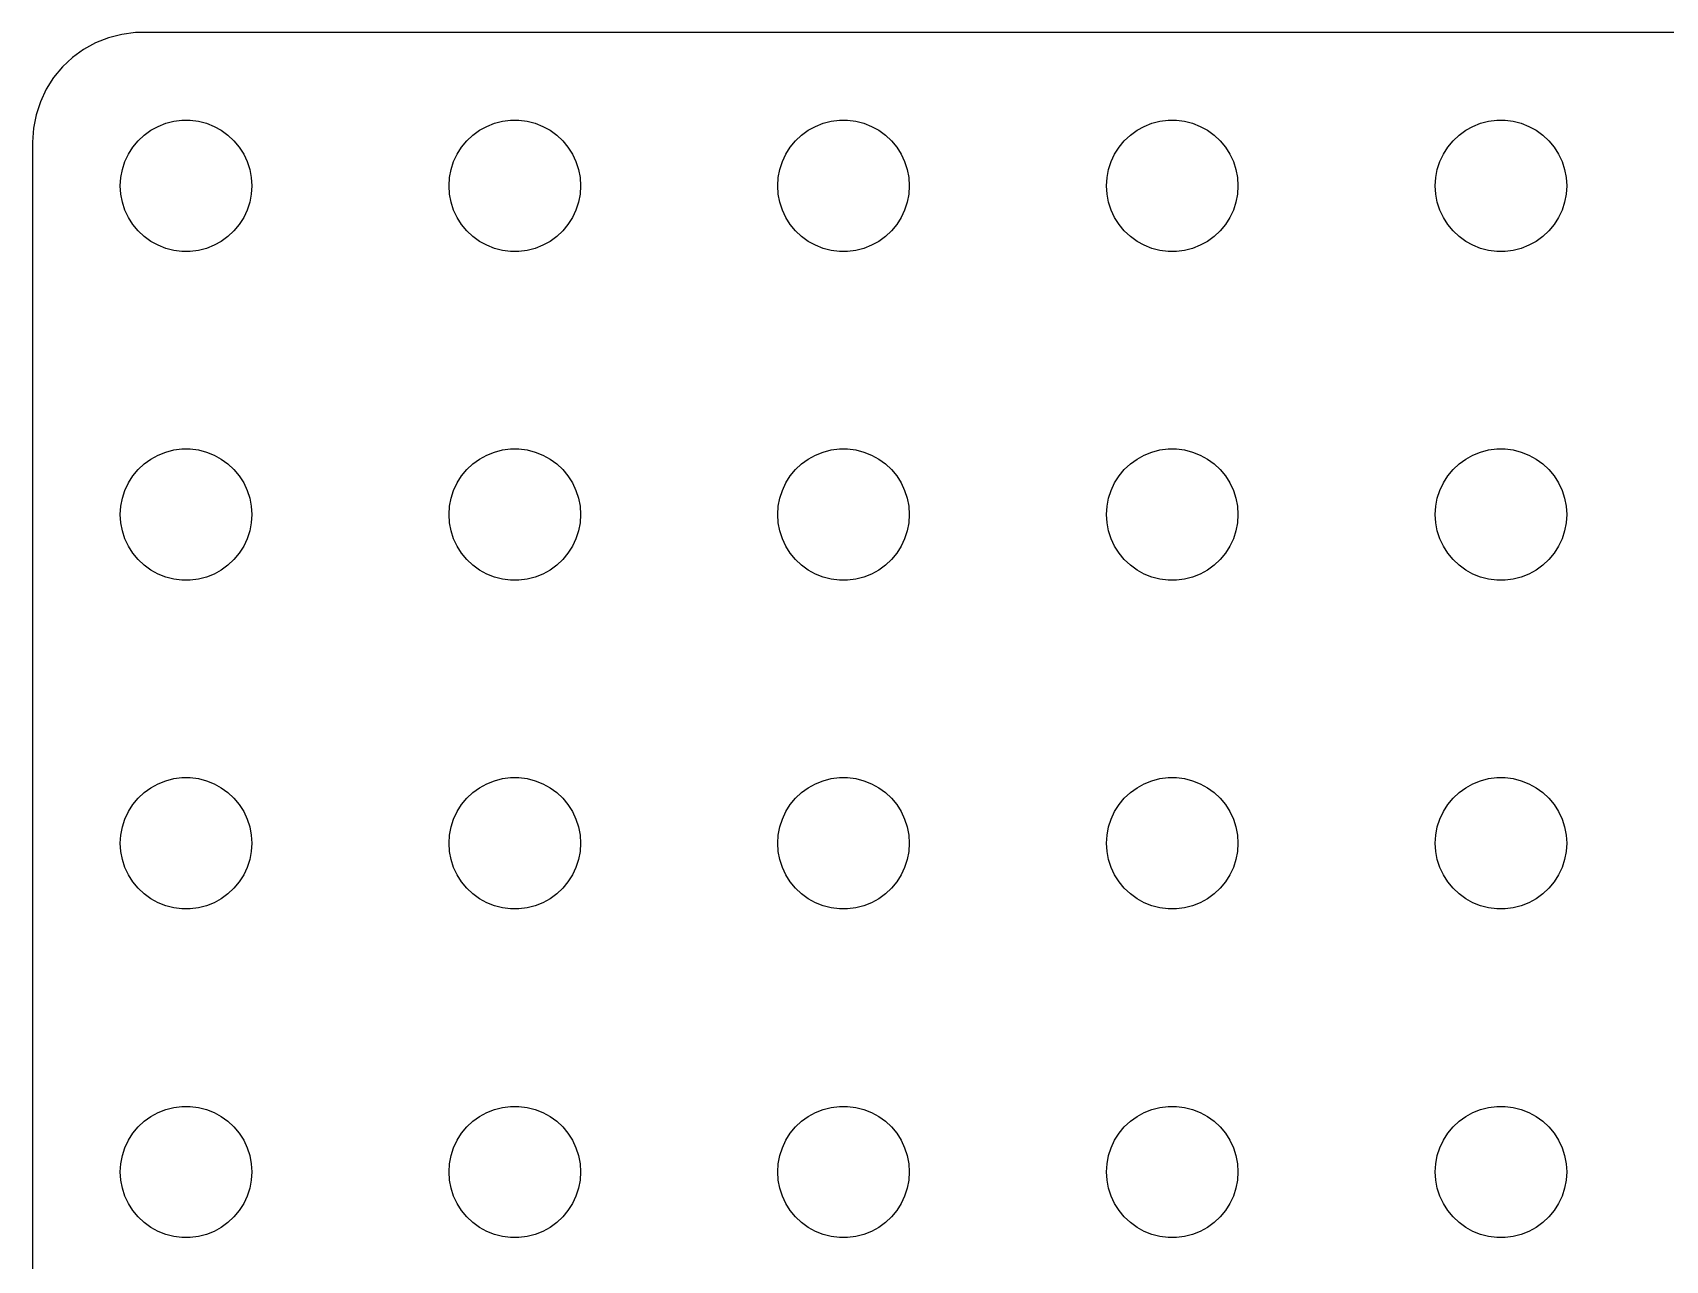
# Model space of a CAD drawing. Header units: metres. Extents: x -74 to 74, y -52 to 52.
# Drawn here: x -74.5 to 0, y -4 to 52 of the extents above; entities that cross this region are included whole.
import ezdxf

# ---------------------------------------------------------------- set-up
doc = ezdxf.new("R2010")
doc.units = ezdxf.units.M

msp = doc.modelspace()

# ---------------------------------------------------------------- linework, layer by layer
for p, q in [((-71.6289, 51.5241), (-72.1791, 51.2216)), ((-71.0451, 51.7553), (-71.6289, 51.5241)), ((-70.4369, 51.9114), (-71.0451, 51.7553)), ((-69.8139, 51.9901), (-70.4369, 51.9114)), ((69.8139, 51.9901), (-69.8139, 51.9901)), ((-72.6871, 50.8526), (-73.1448, 50.4227)), ((-72.1791, 51.2216), (-72.6871, 50.8526)), ((-73.5451, 49.9389), (-73.8815, 49.4088)), ((-73.1448, 50.4227), (-73.5451, 49.9389)), ((-73.8815, 49.4088), (-74.1489, 48.8406)), ((-74.1489, 48.8406), (-74.3429, 48.2434)), ((-74.3429, 48.2434), (-74.4606, 47.6267)), ((-69.1075, 47.533), (-68.7773, 47.7145)), ((-68.7773, 47.7145), (-68.427, 47.8532)), ((-68.427, 47.8532), (-68.0621, 47.9469)), ((-68.0621, 47.9469), (-67.6884, 47.9941)), ((-67.6884, 47.9941), (-67.3116, 47.9941)), ((-67.3116, 47.9941), (-66.9379, 47.9469)), ((-66.9379, 47.9469), (-66.573, 47.8532)), ((-66.573, 47.8532), (-66.2227, 47.7145)), ((-66.2227, 47.7145), (-65.8925, 47.533)), ((-54.1075, 47.533), (-53.7773, 47.7145)), ((-53.7773, 47.7145), (-53.427, 47.8532)), ((-53.427, 47.8532), (-53.0621, 47.9469)), ((-53.0621, 47.9469), (-52.6884, 47.9941)), ((-52.6884, 47.9941), (-52.3116, 47.9941)), ((-52.3116, 47.9941), (-51.9379, 47.9469)), ((-51.9379, 47.9469), (-51.5729, 47.8532)), ((-51.5729, 47.8532), (-51.2227, 47.7145)), ((-51.2227, 47.7145), (-50.8925, 47.533)), ((-39.1075, 47.533), (-38.7773, 47.7145)), ((-38.7773, 47.7145), (-38.427, 47.8532)), ((-38.427, 47.8532), (-38.0621, 47.9469)), ((-38.0621, 47.9469), (-37.6884, 47.9941)), ((-37.6884, 47.9941), (-37.3116, 47.9941)), ((-37.3116, 47.9941), (-36.9379, 47.9469)), ((-36.9379, 47.9469), (-36.5729, 47.8532)), ((-36.5729, 47.8532), (-36.2227, 47.7145)), ((-36.2227, 47.7145), (-35.8925, 47.533)), ((-24.1075, 47.533), (-23.7773, 47.7145)), ((-23.7773, 47.7145), (-23.427, 47.8532)), ((-23.427, 47.8532), (-23.0621, 47.9469)), ((-23.0621, 47.9469), (-22.6884, 47.9941)), ((-22.6884, 47.9941), (-22.3116, 47.9941)), ((-22.3116, 47.9941), (-21.9379, 47.9469)), ((-21.9379, 47.9469), (-21.5729, 47.8532)), ((-21.5729, 47.8532), (-21.2227, 47.7145)), ((-21.2227, 47.7145), (-20.8925, 47.533)), ((-9.10747, 47.533), (-8.77733, 47.7145)), ((-8.77733, 47.7145), (-8.42705, 47.8532)), ((-8.42705, 47.8532), (-8.06213, 47.9469)), ((-8.06213, 47.9469), (-7.68837, 47.9941)), ((-7.68837, 47.9941), (-7.31161, 47.9941)), ((-7.31161, 47.9941), (-6.93785, 47.9469)), ((-6.93785, 47.9469), (-6.57294, 47.8532)), ((-6.57294, 47.8532), (-6.22266, 47.7145)), ((-6.22266, 47.7145), (-5.89252, 47.533)), ((-74.4606, 47.6267), (-74.5, 47)), ((-74.5, 47), (-74.5, -47)), ((-69.927, 46.7634), (-69.6869, 47.0536)), ((-69.6869, 47.0536), (-69.4123, 47.3115)), ((-69.4123, 47.3115), (-69.1075, 47.533)), ((-65.8925, 47.533), (-65.5877, 47.3115)), ((-65.5877, 47.3115), (-65.3131, 47.0536)), ((-65.3131, 47.0536), (-65.073, 46.7634)), ((-54.927, 46.7634), (-54.6869, 47.0536)), ((-54.6869, 47.0536), (-54.4123, 47.3115)), ((-54.4123, 47.3115), (-54.1075, 47.533)), ((-50.8925, 47.533), (-50.5877, 47.3115)), ((-50.5877, 47.3115), (-50.3131, 47.0536)), ((-50.3131, 47.0536), (-50.0729, 46.7634)), ((-39.927, 46.7634), (-39.6869, 47.0536)), ((-39.6869, 47.0536), (-39.4123, 47.3115)), ((-39.4123, 47.3115), (-39.1075, 47.533)), ((-35.8925, 47.533), (-35.5877, 47.3115)), ((-35.5877, 47.3115), (-35.3131, 47.0536)), ((-35.3131, 47.0536), (-35.0729, 46.7634)), ((-24.927, 46.7634), (-24.6869, 47.0536)), ((-24.6869, 47.0536), (-24.4123, 47.3115)), ((-24.4123, 47.3115), (-24.1075, 47.533)), ((-20.8925, 47.533), (-20.5877, 47.3115)), ((-20.5877, 47.3115), (-20.3131, 47.0536)), ((-20.3131, 47.0536), (-20.0729, 46.7634)), ((-9.92705, 46.7634), (-9.6869, 47.0536)), ((-9.6869, 47.0536), (-9.41226, 47.3115)), ((-9.41226, 47.3115), (-9.10747, 47.533)), ((-5.89252, 47.533), (-5.58772, 47.3115)), ((-5.58772, 47.3115), (-5.31308, 47.0536)), ((-5.31308, 47.0536), (-5.07294, 46.7634)), ((-70.2893, 46.1044), (-70.1289, 46.4453)), ((-70.1289, 46.4453), (-69.927, 46.7634)), ((-65.073, 46.7634), (-64.8711, 46.4453)), ((-64.8711, 46.4453), (-64.7107, 46.1044)), ((-55.2893, 46.1044), (-55.1289, 46.4453)), ((-55.1289, 46.4453), (-54.927, 46.7634)), ((-50.0729, 46.7634), (-49.8711, 46.4453)), ((-49.8711, 46.4453), (-49.7107, 46.1044)), ((-40.2893, 46.1044), (-40.1289, 46.4453)), ((-40.1289, 46.4453), (-39.927, 46.7634)), ((-35.0729, 46.7634), (-34.8711, 46.4453)), ((-34.8711, 46.4453), (-34.7107, 46.1044)), ((-25.2893, 46.1044), (-25.1289, 46.4453)), ((-25.1289, 46.4453), (-24.927, 46.7634)), ((-20.0729, 46.7634), (-19.8711, 46.4453)), ((-19.8711, 46.4453), (-19.7107, 46.1044)), ((-10.2893, 46.1044), (-10.1289, 46.4453)), ((-10.1289, 46.4453), (-9.92705, 46.7634)), ((-5.07294, 46.7634), (-4.87108, 46.4453)), ((-4.87108, 46.4453), (-4.71066, 46.1044)), ((-70.4763, 45.376), (-70.4057, 45.7461)), ((-70.4057, 45.7461), (-70.2893, 46.1044)), ((-64.7107, 46.1044), (-64.5943, 45.7461)), ((-64.5943, 45.7461), (-64.5237, 45.376)), ((-55.4763, 45.376), (-55.4057, 45.7461)), ((-55.4057, 45.7461), (-55.2893, 46.1044)), ((-49.7107, 46.1044), (-49.5942, 45.7461)), ((-49.5942, 45.7461), (-49.5237, 45.376)), ((-40.4763, 45.376), (-40.4057, 45.7461)), ((-40.4057, 45.7461), (-40.2893, 46.1044)), ((-34.7107, 46.1044), (-34.5942, 45.7461)), ((-34.5942, 45.7461), (-34.5237, 45.376)), ((-25.4763, 45.376), (-25.4057, 45.7461)), ((-25.4057, 45.7461), (-25.2893, 46.1044)), ((-19.7107, 46.1044), (-19.5942, 45.7461)), ((-19.5942, 45.7461), (-19.5237, 45.376)), ((-10.4763, 45.376), (-10.4057, 45.7461)), ((-10.4057, 45.7461), (-10.2893, 46.1044)), ((-4.71066, 46.1044), (-4.59424, 45.7461)), ((-4.59424, 45.7461), (-4.52365, 45.376)), ((-70.5, 45), (-70.4763, 45.376)), ((-70.4763, 44.624), (-70.5, 45)), ((-64.5237, 45.376), (-64.5, 45)), ((-64.5, 45), (-64.5237, 44.624)), ((-55.5, 45), (-55.4763, 45.376)), ((-55.4763, 44.624), (-55.5, 45)), ((-49.5237, 45.376), (-49.5, 45)), ((-49.5, 45), (-49.5237, 44.624)), ((-40.5, 45), (-40.4763, 45.376)), ((-40.4763, 44.624), (-40.5, 45)), ((-34.5237, 45.376), (-34.5, 45)), ((-34.5, 45), (-34.5237, 44.624)), ((-25.5, 45), (-25.4763, 45.376)), ((-25.4763, 44.624), (-25.5, 45)), ((-19.5237, 45.376), (-19.5, 45)), ((-19.5, 45), (-19.5237, 44.624)), ((-10.5, 45), (-10.4763, 45.376)), ((-10.4763, 44.624), (-10.5, 45)), ((-4.52365, 45.376), (-4.5, 45)), ((-4.5, 45), (-4.52365, 44.624)), ((-70.4057, 44.2539), (-70.4763, 44.624)), ((-70.2893, 43.8956), (-70.4057, 44.2539)), ((-64.5943, 44.2539), (-64.7107, 43.8956)), ((-64.5237, 44.624), (-64.5943, 44.2539)), ((-55.4057, 44.2539), (-55.4763, 44.624)), ((-55.2893, 43.8956), (-55.4057, 44.2539)), ((-49.5942, 44.2539), (-49.7107, 43.8956)), ((-49.5237, 44.624), (-49.5942, 44.2539)), ((-40.4057, 44.2539), (-40.4763, 44.624)), ((-40.2893, 43.8956), (-40.4057, 44.2539)), ((-34.5942, 44.2539), (-34.7107, 43.8956)), ((-34.5237, 44.624), (-34.5942, 44.2539)), ((-25.4057, 44.2539), (-25.4763, 44.624)), ((-25.2893, 43.8956), (-25.4057, 44.2539)), ((-19.5942, 44.2539), (-19.7107, 43.8956)), ((-19.5237, 44.624), (-19.5942, 44.2539)), ((-10.4057, 44.2539), (-10.4763, 44.624)), ((-10.2893, 43.8956), (-10.4057, 44.2539)), ((-4.59424, 44.2539), (-4.71066, 43.8956)), ((-4.52365, 44.624), (-4.59424, 44.2539)), ((-70.1289, 43.5547), (-70.2893, 43.8956)), ((-69.927, 43.2366), (-70.1289, 43.5547)), ((-69.6869, 42.9464), (-69.927, 43.2366)), ((-65.073, 43.2366), (-65.3131, 42.9464)), ((-64.8711, 43.5547), (-65.073, 43.2366)), ((-64.7107, 43.8956), (-64.8711, 43.5547)), ((-55.1289, 43.5547), (-55.2893, 43.8956)), ((-54.927, 43.2366), (-55.1289, 43.5547)), ((-54.6869, 42.9464), (-54.927, 43.2366)), ((-50.0729, 43.2366), (-50.3131, 42.9464)), ((-49.8711, 43.5547), (-50.0729, 43.2366)), ((-49.7107, 43.8956), (-49.8711, 43.5547)), ((-40.1289, 43.5547), (-40.2893, 43.8956)), ((-39.927, 43.2366), (-40.1289, 43.5547)), ((-39.6869, 42.9464), (-39.927, 43.2366)), ((-35.0729, 43.2366), (-35.3131, 42.9464)), ((-34.8711, 43.5547), (-35.0729, 43.2366)), ((-34.7107, 43.8956), (-34.8711, 43.5547)), ((-25.1289, 43.5547), (-25.2893, 43.8956)), ((-24.927, 43.2366), (-25.1289, 43.5547)), ((-24.6869, 42.9464), (-24.927, 43.2366)), ((-20.0729, 43.2366), (-20.3131, 42.9464)), ((-19.8711, 43.5547), (-20.0729, 43.2366)), ((-19.7107, 43.8956), (-19.8711, 43.5547)), ((-10.1289, 43.5547), (-10.2893, 43.8956)), ((-9.92705, 43.2366), (-10.1289, 43.5547)), ((-9.6869, 42.9464), (-9.92705, 43.2366)), ((-5.07294, 43.2366), (-5.31308, 42.9464)), ((-4.87108, 43.5547), (-5.07294, 43.2366)), ((-4.71066, 43.8956), (-4.87108, 43.5547)), ((-69.4123, 42.6885), (-69.6869, 42.9464)), ((-69.1075, 42.467), (-69.4123, 42.6885)), ((-68.7773, 42.2855), (-69.1075, 42.467)), ((-65.8925, 42.467), (-66.2227, 42.2855)), ((-65.5877, 42.6885), (-65.8925, 42.467)), ((-65.3131, 42.9464), (-65.5877, 42.6885)), ((-54.4123, 42.6885), (-54.6869, 42.9464)), ((-54.1075, 42.467), (-54.4123, 42.6885)), ((-53.7773, 42.2855), (-54.1075, 42.467)), ((-50.8925, 42.467), (-51.2227, 42.2855)), ((-50.5877, 42.6885), (-50.8925, 42.467)), ((-50.3131, 42.9464), (-50.5877, 42.6885)), ((-39.4123, 42.6885), (-39.6869, 42.9464)), ((-39.1075, 42.467), (-39.4123, 42.6885)), ((-38.7773, 42.2855), (-39.1075, 42.467)), ((-35.8925, 42.467), (-36.2227, 42.2855)), ((-35.5877, 42.6885), (-35.8925, 42.467)), ((-35.3131, 42.9464), (-35.5877, 42.6885)), ((-24.4123, 42.6885), (-24.6869, 42.9464)), ((-24.1075, 42.467), (-24.4123, 42.6885)), ((-23.7773, 42.2855), (-24.1075, 42.467)), ((-20.8925, 42.467), (-21.2227, 42.2855)), ((-20.5877, 42.6885), (-20.8925, 42.467)), ((-20.3131, 42.9464), (-20.5877, 42.6885)), ((-9.41226, 42.6885), (-9.6869, 42.9464)), ((-9.10747, 42.467), (-9.41226, 42.6885)), ((-8.77733, 42.2855), (-9.10747, 42.467)), ((-5.89252, 42.467), (-6.22266, 42.2855)), ((-5.58772, 42.6885), (-5.89252, 42.467)), ((-5.31308, 42.9464), (-5.58772, 42.6885)), ((-68.427, 42.1468), (-68.7773, 42.2855)), ((-68.0621, 42.0531), (-68.427, 42.1468)), ((-67.6884, 42.0059), (-68.0621, 42.0531)), ((-67.3116, 42.0059), (-67.6884, 42.0059)), ((-66.9379, 42.0531), (-67.3116, 42.0059)), ((-66.573, 42.1468), (-66.9379, 42.0531)), ((-66.2227, 42.2855), (-66.573, 42.1468)), ((-53.427, 42.1468), (-53.7773, 42.2855)), ((-53.0621, 42.0531), (-53.427, 42.1468)), ((-52.6884, 42.0059), (-53.0621, 42.0531)), ((-52.3116, 42.0059), (-52.6884, 42.0059)), ((-51.9379, 42.0531), (-52.3116, 42.0059)), ((-51.5729, 42.1468), (-51.9379, 42.0531)), ((-51.2227, 42.2855), (-51.5729, 42.1468)), ((-38.427, 42.1468), (-38.7773, 42.2855)), ((-38.0621, 42.0531), (-38.427, 42.1468)), ((-37.6884, 42.0059), (-38.0621, 42.0531)), ((-37.3116, 42.0059), (-37.6884, 42.0059)), ((-36.9379, 42.0531), (-37.3116, 42.0059)), ((-36.5729, 42.1468), (-36.9379, 42.0531)), ((-36.2227, 42.2855), (-36.5729, 42.1468)), ((-23.427, 42.1468), (-23.7773, 42.2855)), ((-23.0621, 42.0531), (-23.427, 42.1468)), ((-22.6884, 42.0059), (-23.0621, 42.0531)), ((-22.3116, 42.0059), (-22.6884, 42.0059)), ((-21.9379, 42.0531), (-22.3116, 42.0059)), ((-21.5729, 42.1468), (-21.9379, 42.0531)), ((-21.2227, 42.2855), (-21.5729, 42.1468)), ((-8.42705, 42.1468), (-8.77733, 42.2855)), ((-8.06213, 42.0531), (-8.42705, 42.1468)), ((-7.68837, 42.0059), (-8.06213, 42.0531)), ((-7.31161, 42.0059), (-7.68837, 42.0059)), ((-6.93785, 42.0531), (-7.31161, 42.0059)), ((-6.57294, 42.1468), (-6.93785, 42.0531)), ((-6.22266, 42.2855), (-6.57294, 42.1468)), ((-68.7773, 32.7145), (-68.427, 32.8532)), ((-68.427, 32.8532), (-68.0621, 32.9469)), ((-68.0621, 32.9469), (-67.6884, 32.9941)), ((-67.6884, 32.9941), (-67.3116, 32.9941)), ((-67.3116, 32.9941), (-66.9379, 32.9469)), ((-66.9379, 32.9469), (-66.573, 32.8532)), ((-66.573, 32.8532), (-66.2227, 32.7145)), ((-53.7773, 32.7145), (-53.427, 32.8532)), ((-53.427, 32.8532), (-53.0621, 32.9469)), ((-53.0621, 32.9469), (-52.6884, 32.9941)), ((-52.6884, 32.9941), (-52.3116, 32.9941)), ((-52.3116, 32.9941), (-51.9379, 32.9469)), ((-51.9379, 32.9469), (-51.5729, 32.8532)), ((-51.5729, 32.8532), (-51.2227, 32.7145)), ((-38.7773, 32.7145), (-38.427, 32.8532)), ((-38.427, 32.8532), (-38.0621, 32.9469)), ((-38.0621, 32.9469), (-37.6884, 32.9941)), ((-37.6884, 32.9941), (-37.3116, 32.9941)), ((-37.3116, 32.9941), (-36.9379, 32.9469)), ((-36.9379, 32.9469), (-36.5729, 32.8532)), ((-36.5729, 32.8532), (-36.2227, 32.7145)), ((-23.7773, 32.7145), (-23.427, 32.8532)), ((-23.427, 32.8532), (-23.0621, 32.9469)), ((-23.0621, 32.9469), (-22.6884, 32.9941)), ((-22.6884, 32.9941), (-22.3116, 32.9941)), ((-22.3116, 32.9941), (-21.9379, 32.9469)), ((-21.9379, 32.9469), (-21.5729, 32.8532)), ((-21.5729, 32.8532), (-21.2227, 32.7145)), ((-8.77733, 32.7145), (-8.42705, 32.8532)), ((-8.42705, 32.8532), (-8.06213, 32.9469)), ((-8.06213, 32.9469), (-7.68837, 32.9941)), ((-7.68837, 32.9941), (-7.31161, 32.9941)), ((-7.31161, 32.9941), (-6.93785, 32.9469)), ((-6.93785, 32.9469), (-6.57294, 32.8532)), ((-6.57294, 32.8532), (-6.22266, 32.7145)), ((-69.927, 31.7634), (-69.6869, 32.0536)), ((-69.6869, 32.0536), (-69.4123, 32.3115)), ((-69.4123, 32.3115), (-69.1075, 32.533)), ((-69.1075, 32.533), (-68.7773, 32.7145)), ((-66.2227, 32.7145), (-65.8925, 32.533)), ((-65.8925, 32.533), (-65.5877, 32.3115)), ((-65.5877, 32.3115), (-65.3131, 32.0536)), ((-65.3131, 32.0536), (-65.073, 31.7634)), ((-54.927, 31.7634), (-54.6869, 32.0536)), ((-54.6869, 32.0536), (-54.4123, 32.3115)), ((-54.4123, 32.3115), (-54.1075, 32.533)), ((-54.1075, 32.533), (-53.7773, 32.7145)), ((-51.2227, 32.7145), (-50.8925, 32.533)), ((-50.8925, 32.533), (-50.5877, 32.3115)), ((-50.5877, 32.3115), (-50.3131, 32.0536)), ((-50.3131, 32.0536), (-50.0729, 31.7634)), ((-39.927, 31.7634), (-39.6869, 32.0536)), ((-39.6869, 32.0536), (-39.4123, 32.3115)), ((-39.4123, 32.3115), (-39.1075, 32.533)), ((-39.1075, 32.533), (-38.7773, 32.7145)), ((-36.2227, 32.7145), (-35.8925, 32.533)), ((-35.8925, 32.533), (-35.5877, 32.3115)), ((-35.5877, 32.3115), (-35.3131, 32.0536)), ((-35.3131, 32.0536), (-35.0729, 31.7634)), ((-24.927, 31.7634), (-24.6869, 32.0536)), ((-24.6869, 32.0536), (-24.4123, 32.3115)), ((-24.4123, 32.3115), (-24.1075, 32.533)), ((-24.1075, 32.533), (-23.7773, 32.7145)), ((-21.2227, 32.7145), (-20.8925, 32.533)), ((-20.8925, 32.533), (-20.5877, 32.3115)), ((-20.5877, 32.3115), (-20.3131, 32.0536)), ((-20.3131, 32.0536), (-20.0729, 31.7634)), ((-9.92705, 31.7634), (-9.6869, 32.0536)), ((-9.6869, 32.0536), (-9.41226, 32.3115)), ((-9.41226, 32.3115), (-9.10747, 32.533)), ((-9.10747, 32.533), (-8.77733, 32.7145)), ((-6.22266, 32.7145), (-5.89252, 32.533)), ((-5.89252, 32.533), (-5.58772, 32.3115)), ((-5.58772, 32.3115), (-5.31308, 32.0536)), ((-5.31308, 32.0536), (-5.07294, 31.7634)), ((-70.2893, 31.1044), (-70.1289, 31.4453)), ((-70.1289, 31.4453), (-69.927, 31.7634)), ((-65.073, 31.7634), (-64.8711, 31.4453)), ((-64.8711, 31.4453), (-64.7107, 31.1044)), ((-55.2893, 31.1044), (-55.1289, 31.4453)), ((-55.1289, 31.4453), (-54.927, 31.7634)), ((-50.0729, 31.7634), (-49.8711, 31.4453)), ((-49.8711, 31.4453), (-49.7107, 31.1044)), ((-40.2893, 31.1044), (-40.1289, 31.4453)), ((-40.1289, 31.4453), (-39.927, 31.7634)), ((-35.0729, 31.7634), (-34.8711, 31.4453)), ((-34.8711, 31.4453), (-34.7107, 31.1044)), ((-25.2893, 31.1044), (-25.1289, 31.4453)), ((-25.1289, 31.4453), (-24.927, 31.7634)), ((-20.0729, 31.7634), (-19.8711, 31.4453)), ((-19.8711, 31.4453), (-19.7107, 31.1044)), ((-10.2893, 31.1044), (-10.1289, 31.4453)), ((-10.1289, 31.4453), (-9.92705, 31.7634)), ((-5.07294, 31.7634), (-4.87108, 31.4453)), ((-4.87108, 31.4453), (-4.71066, 31.1044)), ((-70.4763, 30.376), (-70.4057, 30.7461)), ((-70.4057, 30.7461), (-70.2893, 31.1044)), ((-64.7107, 31.1044), (-64.5943, 30.7461)), ((-64.5943, 30.7461), (-64.5237, 30.376)), ((-55.4763, 30.376), (-55.4057, 30.7461)), ((-55.4057, 30.7461), (-55.2893, 31.1044)), ((-49.7107, 31.1044), (-49.5942, 30.7461)), ((-49.5942, 30.7461), (-49.5237, 30.376)), ((-40.4763, 30.376), (-40.4057, 30.7461)), ((-40.4057, 30.7461), (-40.2893, 31.1044)), ((-34.7107, 31.1044), (-34.5942, 30.7461)), ((-34.5942, 30.7461), (-34.5237, 30.376)), ((-25.4763, 30.376), (-25.4057, 30.7461)), ((-25.4057, 30.7461), (-25.2893, 31.1044)), ((-19.7107, 31.1044), (-19.5942, 30.7461)), ((-19.5942, 30.7461), (-19.5237, 30.376)), ((-10.4763, 30.376), (-10.4057, 30.7461)), ((-10.4057, 30.7461), (-10.2893, 31.1044)), ((-4.71066, 31.1044), (-4.59424, 30.7461)), ((-4.59424, 30.7461), (-4.52365, 30.376)), ((-70.5, 30), (-70.4763, 30.376)), ((-70.4763, 29.624), (-70.5, 30)), ((-64.5237, 30.376), (-64.5, 30)), ((-64.5, 30), (-64.5237, 29.624)), ((-55.5, 30), (-55.4763, 30.376)), ((-55.4763, 29.624), (-55.5, 30)), ((-49.5237, 30.376), (-49.5, 30)), ((-49.5, 30), (-49.5237, 29.624)), ((-40.5, 30), (-40.4763, 30.376)), ((-40.4763, 29.624), (-40.5, 30)), ((-34.5237, 30.376), (-34.5, 30)), ((-34.5, 30), (-34.5237, 29.624)), ((-25.5, 30), (-25.4763, 30.376)), ((-25.4763, 29.624), (-25.5, 30)), ((-19.5237, 30.376), (-19.5, 30)), ((-19.5, 30), (-19.5237, 29.624)), ((-10.5, 30), (-10.4763, 30.376)), ((-10.4763, 29.624), (-10.5, 30)), ((-4.52365, 30.376), (-4.5, 30)), ((-4.5, 30), (-4.52365, 29.624)), ((-70.4057, 29.2539), (-70.4763, 29.624)), ((-70.2893, 28.8956), (-70.4057, 29.2539)), ((-64.5943, 29.2539), (-64.7107, 28.8956)), ((-64.5237, 29.624), (-64.5943, 29.2539)), ((-55.4057, 29.2539), (-55.4763, 29.624)), ((-55.2893, 28.8956), (-55.4057, 29.2539)), ((-49.5942, 29.2539), (-49.7107, 28.8956)), ((-49.5237, 29.624), (-49.5942, 29.2539)), ((-40.4057, 29.2539), (-40.4763, 29.624)), ((-40.2893, 28.8956), (-40.4057, 29.2539)), ((-34.5942, 29.2539), (-34.7107, 28.8956)), ((-34.5237, 29.624), (-34.5942, 29.2539)), ((-25.4057, 29.2539), (-25.4763, 29.624)), ((-25.2893, 28.8956), (-25.4057, 29.2539)), ((-19.5942, 29.2539), (-19.7107, 28.8956)), ((-19.5237, 29.624), (-19.5942, 29.2539)), ((-10.4057, 29.2539), (-10.4763, 29.624)), ((-10.2893, 28.8956), (-10.4057, 29.2539)), ((-4.59424, 29.2539), (-4.71066, 28.8956)), ((-4.52365, 29.624), (-4.59424, 29.2539)), ((-70.1289, 28.5547), (-70.2893, 28.8956)), ((-69.927, 28.2366), (-70.1289, 28.5547)), ((-64.8711, 28.5547), (-65.073, 28.2366)), ((-64.7107, 28.8956), (-64.8711, 28.5547)), ((-55.1289, 28.5547), (-55.2893, 28.8956)), ((-54.927, 28.2366), (-55.1289, 28.5547)), ((-49.8711, 28.5547), (-50.0729, 28.2366)), ((-49.7107, 28.8956), (-49.8711, 28.5547)), ((-40.1289, 28.5547), (-40.2893, 28.8956)), ((-39.927, 28.2366), (-40.1289, 28.5547)), ((-34.8711, 28.5547), (-35.0729, 28.2366)), ((-34.7107, 28.8956), (-34.8711, 28.5547)), ((-25.1289, 28.5547), (-25.2893, 28.8956)), ((-24.927, 28.2366), (-25.1289, 28.5547)), ((-19.8711, 28.5547), (-20.0729, 28.2366)), ((-19.7107, 28.8956), (-19.8711, 28.5547)), ((-10.1289, 28.5547), (-10.2893, 28.8956)), ((-9.92705, 28.2366), (-10.1289, 28.5547)), ((-4.87108, 28.5547), (-5.07294, 28.2366)), ((-4.71066, 28.8956), (-4.87108, 28.5547)), ((-69.6869, 27.9464), (-69.927, 28.2366)), ((-69.4123, 27.6884), (-69.6869, 27.9464)), ((-69.1075, 27.467), (-69.4123, 27.6884)), ((-65.5877, 27.6884), (-65.8925, 27.467)), ((-65.3131, 27.9464), (-65.5877, 27.6884)), ((-65.073, 28.2366), (-65.3131, 27.9464)), ((-54.6869, 27.9464), (-54.927, 28.2366)), ((-54.4123, 27.6884), (-54.6869, 27.9464)), ((-54.1075, 27.467), (-54.4123, 27.6884)), ((-50.5877, 27.6884), (-50.8925, 27.467)), ((-50.3131, 27.9464), (-50.5877, 27.6884)), ((-50.0729, 28.2366), (-50.3131, 27.9464)), ((-39.6869, 27.9464), (-39.927, 28.2366)), ((-39.4123, 27.6884), (-39.6869, 27.9464)), ((-39.1075, 27.467), (-39.4123, 27.6884)), ((-35.5877, 27.6884), (-35.8925, 27.467)), ((-35.3131, 27.9464), (-35.5877, 27.6884)), ((-35.0729, 28.2366), (-35.3131, 27.9464)), ((-24.6869, 27.9464), (-24.927, 28.2366)), ((-24.4123, 27.6884), (-24.6869, 27.9464)), ((-24.1075, 27.467), (-24.4123, 27.6884)), ((-20.5877, 27.6884), (-20.8925, 27.467)), ((-20.3131, 27.9464), (-20.5877, 27.6884)), ((-20.0729, 28.2366), (-20.3131, 27.9464)), ((-9.6869, 27.9464), (-9.92705, 28.2366)), ((-9.41226, 27.6884), (-9.6869, 27.9464)), ((-9.10747, 27.467), (-9.41226, 27.6884)), ((-5.58772, 27.6884), (-5.89252, 27.467)), ((-5.31308, 27.9464), (-5.58772, 27.6884)), ((-5.07294, 28.2366), (-5.31308, 27.9464)), ((-68.7773, 27.2855), (-69.1075, 27.467)), ((-68.427, 27.1468), (-68.7773, 27.2855)), ((-68.0621, 27.0531), (-68.427, 27.1468)), ((-67.6884, 27.0059), (-68.0621, 27.0531)), ((-67.3116, 27.0059), (-67.6884, 27.0059)), ((-66.9379, 27.0531), (-67.3116, 27.0059)), ((-66.573, 27.1468), (-66.9379, 27.0531)), ((-66.2227, 27.2855), (-66.573, 27.1468)), ((-65.8925, 27.467), (-66.2227, 27.2855)), ((-53.7773, 27.2855), (-54.1075, 27.467)), ((-53.427, 27.1468), (-53.7773, 27.2855)), ((-53.0621, 27.0531), (-53.427, 27.1468)), ((-52.6884, 27.0059), (-53.0621, 27.0531)), ((-52.3116, 27.0059), (-52.6884, 27.0059)), ((-51.9379, 27.0531), (-52.3116, 27.0059)), ((-51.5729, 27.1468), (-51.9379, 27.0531)), ((-51.2227, 27.2855), (-51.5729, 27.1468)), ((-50.8925, 27.467), (-51.2227, 27.2855)), ((-38.7773, 27.2855), (-39.1075, 27.467)), ((-38.427, 27.1468), (-38.7773, 27.2855)), ((-38.0621, 27.0531), (-38.427, 27.1468)), ((-37.6884, 27.0059), (-38.0621, 27.0531)), ((-37.3116, 27.0059), (-37.6884, 27.0059)), ((-36.9379, 27.0531), (-37.3116, 27.0059)), ((-36.5729, 27.1468), (-36.9379, 27.0531)), ((-36.2227, 27.2855), (-36.5729, 27.1468)), ((-35.8925, 27.467), (-36.2227, 27.2855)), ((-23.7773, 27.2855), (-24.1075, 27.467)), ((-23.427, 27.1468), (-23.7773, 27.2855)), ((-23.0621, 27.0531), (-23.427, 27.1468)), ((-22.6884, 27.0059), (-23.0621, 27.0531)), ((-22.3116, 27.0059), (-22.6884, 27.0059)), ((-21.9379, 27.0531), (-22.3116, 27.0059)), ((-21.5729, 27.1468), (-21.9379, 27.0531)), ((-21.2227, 27.2855), (-21.5729, 27.1468)), ((-20.8925, 27.467), (-21.2227, 27.2855)), ((-8.77733, 27.2855), (-9.10747, 27.467)), ((-8.42705, 27.1468), (-8.77733, 27.2855)), ((-8.06213, 27.0531), (-8.42705, 27.1468)), ((-7.68837, 27.0059), (-8.06213, 27.0531)), ((-7.31161, 27.0059), (-7.68837, 27.0059)), ((-6.93785, 27.0531), (-7.31161, 27.0059)), ((-6.57294, 27.1468), (-6.93785, 27.0531)), ((-6.22266, 27.2855), (-6.57294, 27.1468)), ((-5.89252, 27.467), (-6.22266, 27.2855)), ((-68.427, 17.8532), (-68.0621, 17.9469)), ((-68.0621, 17.9469), (-67.6884, 17.9941)), ((-67.6884, 17.9941), (-67.3116, 17.9941)), ((-67.3116, 17.9941), (-66.9379, 17.9469)), ((-66.9379, 17.9469), (-66.573, 17.8532)), ((-53.427, 17.8532), (-53.0621, 17.9469)), ((-53.0621, 17.9469), (-52.6884, 17.9941)), ((-52.6884, 17.9941), (-52.3116, 17.9941)), ((-52.3116, 17.9941), (-51.9379, 17.9469)), ((-51.9379, 17.9469), (-51.5729, 17.8532)), ((-38.427, 17.8532), (-38.0621, 17.9469)), ((-38.0621, 17.9469), (-37.6884, 17.9941)), ((-37.6884, 17.9941), (-37.3116, 17.9941)), ((-37.3116, 17.9941), (-36.9379, 17.9469)), ((-36.9379, 17.9469), (-36.5729, 17.8532)), ((-23.427, 17.8532), (-23.0621, 17.9469)), ((-23.0621, 17.9469), (-22.6884, 17.9941)), ((-22.6884, 17.9941), (-22.3116, 17.9941)), ((-22.3116, 17.9941), (-21.9379, 17.9469)), ((-21.9379, 17.9469), (-21.5729, 17.8532)), ((-8.42705, 17.8532), (-8.06213, 17.9469)), ((-8.06213, 17.9469), (-7.68837, 17.9941)), ((-7.68837, 17.9941), (-7.31161, 17.9941)), ((-7.31161, 17.9941), (-6.93785, 17.9469)), ((-6.93785, 17.9469), (-6.57294, 17.8532)), ((-69.6869, 17.0536), (-69.4123, 17.3115)), ((-69.4123, 17.3115), (-69.1075, 17.533)), ((-69.1075, 17.533), (-68.7773, 17.7145)), ((-68.7773, 17.7145), (-68.427, 17.8532)), ((-66.573, 17.8532), (-66.2227, 17.7145)), ((-66.2227, 17.7145), (-65.8925, 17.533)), ((-65.8925, 17.533), (-65.5877, 17.3115)), ((-65.5877, 17.3115), (-65.3131, 17.0536)), ((-54.6869, 17.0536), (-54.4123, 17.3115)), ((-54.4123, 17.3115), (-54.1075, 17.533)), ((-54.1075, 17.533), (-53.7773, 17.7145)), ((-53.7773, 17.7145), (-53.427, 17.8532)), ((-51.5729, 17.8532), (-51.2227, 17.7145)), ((-51.2227, 17.7145), (-50.8925, 17.533)), ((-50.8925, 17.533), (-50.5877, 17.3115)), ((-50.5877, 17.3115), (-50.3131, 17.0536)), ((-39.6869, 17.0536), (-39.4123, 17.3115)), ((-39.4123, 17.3115), (-39.1075, 17.533)), ((-39.1075, 17.533), (-38.7773, 17.7145)), ((-38.7773, 17.7145), (-38.427, 17.8532)), ((-36.5729, 17.8532), (-36.2227, 17.7145)), ((-36.2227, 17.7145), (-35.8925, 17.533)), ((-35.8925, 17.533), (-35.5877, 17.3115)), ((-35.5877, 17.3115), (-35.3131, 17.0536)), ((-24.6869, 17.0536), (-24.4123, 17.3115)), ((-24.4123, 17.3115), (-24.1075, 17.533)), ((-24.1075, 17.533), (-23.7773, 17.7145)), ((-23.7773, 17.7145), (-23.427, 17.8532)), ((-21.5729, 17.8532), (-21.2227, 17.7145)), ((-21.2227, 17.7145), (-20.8925, 17.533)), ((-20.8925, 17.533), (-20.5877, 17.3115)), ((-20.5877, 17.3115), (-20.3131, 17.0536)), ((-9.6869, 17.0536), (-9.41226, 17.3115)), ((-9.41226, 17.3115), (-9.10747, 17.533)), ((-9.10747, 17.533), (-8.77733, 17.7145)), ((-8.77733, 17.7145), (-8.42705, 17.8532)), ((-6.57294, 17.8532), (-6.22266, 17.7145)), ((-6.22266, 17.7145), (-5.89252, 17.533)), ((-5.89252, 17.533), (-5.58772, 17.3115)), ((-5.58772, 17.3115), (-5.31308, 17.0536)), ((-70.2893, 16.1044), (-70.1289, 16.4453)), ((-70.1289, 16.4453), (-69.927, 16.7634)), ((-69.927, 16.7634), (-69.6869, 17.0536)), ((-65.3131, 17.0536), (-65.073, 16.7634)), ((-65.073, 16.7634), (-64.8711, 16.4453)), ((-64.8711, 16.4453), (-64.7107, 16.1044)), ((-55.2893, 16.1044), (-55.1289, 16.4453)), ((-55.1289, 16.4453), (-54.927, 16.7634)), ((-54.927, 16.7634), (-54.6869, 17.0536)), ((-50.3131, 17.0536), (-50.0729, 16.7634)), ((-50.0729, 16.7634), (-49.8711, 16.4453)), ((-49.8711, 16.4453), (-49.7107, 16.1044)), ((-40.2893, 16.1044), (-40.1289, 16.4453)), ((-40.1289, 16.4453), (-39.927, 16.7634)), ((-39.927, 16.7634), (-39.6869, 17.0536)), ((-35.3131, 17.0536), (-35.0729, 16.7634)), ((-35.0729, 16.7634), (-34.8711, 16.4453)), ((-34.8711, 16.4453), (-34.7107, 16.1044)), ((-25.2893, 16.1044), (-25.1289, 16.4453)), ((-25.1289, 16.4453), (-24.927, 16.7634)), ((-24.927, 16.7634), (-24.6869, 17.0536)), ((-20.3131, 17.0536), (-20.0729, 16.7634)), ((-20.0729, 16.7634), (-19.8711, 16.4453)), ((-19.8711, 16.4453), (-19.7107, 16.1044)), ((-10.2893, 16.1044), (-10.1289, 16.4453)), ((-10.1289, 16.4453), (-9.92705, 16.7634)), ((-9.92705, 16.7634), (-9.6869, 17.0536)), ((-5.31308, 17.0536), (-5.07294, 16.7634)), ((-5.07294, 16.7634), (-4.87108, 16.4453)), ((-4.87108, 16.4453), (-4.71066, 16.1044)), ((-70.4763, 15.376), (-70.4057, 15.7461)), ((-70.4057, 15.7461), (-70.2893, 16.1044)), ((-64.7107, 16.1044), (-64.5943, 15.7461)), ((-64.5943, 15.7461), (-64.5237, 15.376)), ((-55.4763, 15.376), (-55.4057, 15.7461)), ((-55.4057, 15.7461), (-55.2893, 16.1044)), ((-49.7107, 16.1044), (-49.5942, 15.7461)), ((-49.5942, 15.7461), (-49.5237, 15.376)), ((-40.4763, 15.376), (-40.4057, 15.7461)), ((-40.4057, 15.7461), (-40.2893, 16.1044)), ((-34.7107, 16.1044), (-34.5942, 15.7461)), ((-34.5942, 15.7461), (-34.5237, 15.376)), ((-25.4763, 15.376), (-25.4057, 15.7461)), ((-25.4057, 15.7461), (-25.2893, 16.1044)), ((-19.7107, 16.1044), (-19.5942, 15.7461)), ((-19.5942, 15.7461), (-19.5237, 15.376)), ((-10.4763, 15.376), (-10.4057, 15.7461)), ((-10.4057, 15.7461), (-10.2893, 16.1044)), ((-4.71066, 16.1044), (-4.59424, 15.7461)), ((-4.59424, 15.7461), (-4.52365, 15.376)), ((-70.5, 15), (-70.4763, 15.376)), ((-70.4763, 14.624), (-70.5, 15)), ((-64.5237, 15.376), (-64.5, 15)), ((-64.5, 15), (-64.5237, 14.624)), ((-55.5, 15), (-55.4763, 15.376)), ((-55.4763, 14.624), (-55.5, 15)), ((-49.5237, 15.376), (-49.5, 15)), ((-49.5, 15), (-49.5237, 14.624)), ((-40.5, 15), (-40.4763, 15.376)), ((-40.4763, 14.624), (-40.5, 15)), ((-34.5237, 15.376), (-34.5, 15)), ((-34.5, 15), (-34.5237, 14.624)), ((-25.5, 15), (-25.4763, 15.376)), ((-25.4763, 14.624), (-25.5, 15)), ((-19.5237, 15.376), (-19.5, 15)), ((-19.5, 15), (-19.5237, 14.624)), ((-10.5, 15), (-10.4763, 15.376)), ((-10.4763, 14.624), (-10.5, 15)), ((-4.52365, 15.376), (-4.5, 15)), ((-4.5, 15), (-4.52365, 14.624)), ((-70.4057, 14.2539), (-70.4763, 14.624)), ((-70.2893, 13.8956), (-70.4057, 14.2539)), ((-64.5943, 14.2539), (-64.7107, 13.8956)), ((-64.5237, 14.624), (-64.5943, 14.2539)), ((-55.4057, 14.2539), (-55.4763, 14.624)), ((-55.2893, 13.8956), (-55.4057, 14.2539)), ((-49.5942, 14.2539), (-49.7107, 13.8956)), ((-49.5237, 14.624), (-49.5942, 14.2539)), ((-40.4057, 14.2539), (-40.4763, 14.624)), ((-40.2893, 13.8956), (-40.4057, 14.2539)), ((-34.5942, 14.2539), (-34.7107, 13.8956)), ((-34.5237, 14.624), (-34.5942, 14.2539)), ((-25.4057, 14.2539), (-25.4763, 14.624)), ((-25.2893, 13.8956), (-25.4057, 14.2539)), ((-19.5942, 14.2539), (-19.7107, 13.8956)), ((-19.5237, 14.624), (-19.5942, 14.2539)), ((-10.4057, 14.2539), (-10.4763, 14.624)), ((-10.2893, 13.8956), (-10.4057, 14.2539)), ((-4.59424, 14.2539), (-4.71066, 13.8956)), ((-4.52365, 14.624), (-4.59424, 14.2539)), ((-70.1289, 13.5547), (-70.2893, 13.8956)), ((-69.927, 13.2366), (-70.1289, 13.5547)), ((-64.8711, 13.5547), (-65.073, 13.2366)), ((-64.7107, 13.8956), (-64.8711, 13.5547)), ((-55.1289, 13.5547), (-55.2893, 13.8956)), ((-54.927, 13.2366), (-55.1289, 13.5547)), ((-49.8711, 13.5547), (-50.0729, 13.2366)), ((-49.7107, 13.8956), (-49.8711, 13.5547)), ((-40.1289, 13.5547), (-40.2893, 13.8956)), ((-39.927, 13.2366), (-40.1289, 13.5547)), ((-34.8711, 13.5547), (-35.0729, 13.2366)), ((-34.7107, 13.8956), (-34.8711, 13.5547)), ((-25.1289, 13.5547), (-25.2893, 13.8956)), ((-24.927, 13.2366), (-25.1289, 13.5547)), ((-19.8711, 13.5547), (-20.0729, 13.2366)), ((-19.7107, 13.8956), (-19.8711, 13.5547)), ((-10.1289, 13.5547), (-10.2893, 13.8956)), ((-9.92705, 13.2366), (-10.1289, 13.5547)), ((-4.87108, 13.5547), (-5.07294, 13.2366)), ((-4.71066, 13.8956), (-4.87108, 13.5547)), ((-69.6869, 12.9464), (-69.927, 13.2366)), ((-69.4123, 12.6884), (-69.6869, 12.9464)), ((-69.1075, 12.467), (-69.4123, 12.6884)), ((-65.5877, 12.6884), (-65.8925, 12.467)), ((-65.3131, 12.9464), (-65.5877, 12.6884)), ((-65.073, 13.2366), (-65.3131, 12.9464)), ((-54.6869, 12.9464), (-54.927, 13.2366)), ((-54.4123, 12.6884), (-54.6869, 12.9464)), ((-54.1075, 12.467), (-54.4123, 12.6884)), ((-50.5877, 12.6884), (-50.8925, 12.467)), ((-50.3131, 12.9464), (-50.5877, 12.6884)), ((-50.0729, 13.2366), (-50.3131, 12.9464)), ((-39.6869, 12.9464), (-39.927, 13.2366)), ((-39.4123, 12.6884), (-39.6869, 12.9464)), ((-39.1075, 12.467), (-39.4123, 12.6884)), ((-35.5877, 12.6884), (-35.8925, 12.467)), ((-35.3131, 12.9464), (-35.5877, 12.6884)), ((-35.0729, 13.2366), (-35.3131, 12.9464)), ((-24.6869, 12.9464), (-24.927, 13.2366)), ((-24.4123, 12.6884), (-24.6869, 12.9464)), ((-24.1075, 12.467), (-24.4123, 12.6884)), ((-20.5877, 12.6884), (-20.8925, 12.467)), ((-20.3131, 12.9464), (-20.5877, 12.6884)), ((-20.0729, 13.2366), (-20.3131, 12.9464)), ((-9.6869, 12.9464), (-9.92705, 13.2366)), ((-9.41226, 12.6884), (-9.6869, 12.9464)), ((-9.10747, 12.467), (-9.41226, 12.6884)), ((-5.58772, 12.6884), (-5.89252, 12.467)), ((-5.31308, 12.9464), (-5.58772, 12.6884)), ((-5.07294, 13.2366), (-5.31308, 12.9464)), ((-68.7773, 12.2855), (-69.1075, 12.467)), ((-68.427, 12.1468), (-68.7773, 12.2855)), ((-68.0621, 12.0531), (-68.427, 12.1468)), ((-67.6884, 12.0059), (-68.0621, 12.0531)), ((-67.3116, 12.0059), (-67.6884, 12.0059)), ((-66.9379, 12.0531), (-67.3116, 12.0059)), ((-66.573, 12.1468), (-66.9379, 12.0531)), ((-66.2227, 12.2855), (-66.573, 12.1468)), ((-65.8925, 12.467), (-66.2227, 12.2855)), ((-53.7773, 12.2855), (-54.1075, 12.467)), ((-53.427, 12.1468), (-53.7773, 12.2855)), ((-53.0621, 12.0531), (-53.427, 12.1468)), ((-52.6884, 12.0059), (-53.0621, 12.0531)), ((-52.3116, 12.0059), (-52.6884, 12.0059)), ((-51.9379, 12.0531), (-52.3116, 12.0059)), ((-51.5729, 12.1468), (-51.9379, 12.0531)), ((-51.2227, 12.2855), (-51.5729, 12.1468)), ((-50.8925, 12.467), (-51.2227, 12.2855)), ((-38.7773, 12.2855), (-39.1075, 12.467)), ((-38.427, 12.1468), (-38.7773, 12.2855)), ((-38.0621, 12.0531), (-38.427, 12.1468)), ((-37.6884, 12.0059), (-38.0621, 12.0531)), ((-37.3116, 12.0059), (-37.6884, 12.0059)), ((-36.9379, 12.0531), (-37.3116, 12.0059)), ((-36.5729, 12.1468), (-36.9379, 12.0531)), ((-36.2227, 12.2855), (-36.5729, 12.1468)), ((-35.8925, 12.467), (-36.2227, 12.2855)), ((-23.7773, 12.2855), (-24.1075, 12.467)), ((-23.427, 12.1468), (-23.7773, 12.2855)), ((-23.0621, 12.0531), (-23.427, 12.1468)), ((-22.6884, 12.0059), (-23.0621, 12.0531)), ((-22.3116, 12.0059), (-22.6884, 12.0059)), ((-21.9379, 12.0531), (-22.3116, 12.0059)), ((-21.5729, 12.1468), (-21.9379, 12.0531)), ((-21.2227, 12.2855), (-21.5729, 12.1468)), ((-20.8925, 12.467), (-21.2227, 12.2855)), ((-8.77733, 12.2855), (-9.10747, 12.467)), ((-8.42705, 12.1468), (-8.77733, 12.2855)), ((-8.06213, 12.0531), (-8.42705, 12.1468)), ((-7.68837, 12.0059), (-8.06213, 12.0531)), ((-7.31161, 12.0059), (-7.68837, 12.0059)), ((-6.93785, 12.0531), (-7.31161, 12.0059)), ((-6.57294, 12.1468), (-6.93785, 12.0531)), ((-6.22266, 12.2855), (-6.57294, 12.1468)), ((-5.89252, 12.467), (-6.22266, 12.2855)), ((-68.0621, 2.94685), (-67.6884, 2.99408)), ((-67.6884, 2.99408), (-67.3116, 2.99408)), ((-67.3116, 2.99408), (-66.9379, 2.94685)), ((-53.0621, 2.94685), (-52.6884, 2.99408)), ((-52.6884, 2.99408), (-52.3116, 2.99408)), ((-52.3116, 2.99408), (-51.9379, 2.94685)), ((-38.0621, 2.94685), (-37.6884, 2.99408)), ((-37.6884, 2.99408), (-37.3116, 2.99408)), ((-37.3116, 2.99408), (-36.9379, 2.94685)), ((-23.0621, 2.94685), (-22.6884, 2.99408)), ((-22.6884, 2.99408), (-22.3116, 2.99408)), ((-22.3116, 2.99408), (-21.9379, 2.94685)), ((-8.06213, 2.94685), (-7.68837, 2.99408)), ((-7.68837, 2.99408), (-7.31161, 2.99408)), ((-7.31161, 2.99408), (-6.93785, 2.94685)), ((-69.6869, 2.05363), (-69.4123, 2.31154)), ((-69.4123, 2.31154), (-69.1075, 2.53297)), ((-69.1075, 2.53297), (-68.7773, 2.71448)), ((-68.7773, 2.71448), (-68.427, 2.85316)), ((-68.427, 2.85316), (-68.0621, 2.94685)), ((-66.9379, 2.94685), (-66.573, 2.85316)), ((-66.573, 2.85316), (-66.2227, 2.71448)), ((-66.2227, 2.71448), (-65.8925, 2.53297)), ((-65.8925, 2.53297), (-65.5877, 2.31154)), ((-65.5877, 2.31154), (-65.3131, 2.05363)), ((-54.6869, 2.05363), (-54.4123, 2.31154)), ((-54.4123, 2.31154), (-54.1075, 2.53297)), ((-54.1075, 2.53297), (-53.7773, 2.71448)), ((-53.7773, 2.71448), (-53.427, 2.85316)), ((-53.427, 2.85316), (-53.0621, 2.94685)), ((-51.9379, 2.94685), (-51.5729, 2.85316)), ((-51.5729, 2.85316), (-51.2227, 2.71448)), ((-51.2227, 2.71448), (-50.8925, 2.53297)), ((-50.8925, 2.53297), (-50.5877, 2.31154)), ((-50.5877, 2.31154), (-50.3131, 2.05363)), ((-39.6869, 2.05363), (-39.4123, 2.31154)), ((-39.4123, 2.31154), (-39.1075, 2.53297)), ((-39.1075, 2.53297), (-38.7773, 2.71448)), ((-38.7773, 2.71448), (-38.427, 2.85316)), ((-38.427, 2.85316), (-38.0621, 2.94685)), ((-36.9379, 2.94685), (-36.5729, 2.85316)), ((-36.5729, 2.85316), (-36.2227, 2.71448)), ((-36.2227, 2.71448), (-35.8925, 2.53297)), ((-35.8925, 2.53297), (-35.5877, 2.31154)), ((-35.5877, 2.31154), (-35.3131, 2.05363)), ((-24.6869, 2.05363), (-24.4123, 2.31154)), ((-24.4123, 2.31154), (-24.1075, 2.53297)), ((-24.1075, 2.53297), (-23.7773, 2.71448)), ((-23.7773, 2.71448), (-23.427, 2.85316)), ((-23.427, 2.85316), (-23.0621, 2.94685)), ((-21.9379, 2.94685), (-21.5729, 2.85316)), ((-21.5729, 2.85316), (-21.2227, 2.71448)), ((-21.2227, 2.71448), (-20.8925, 2.53297)), ((-20.8925, 2.53297), (-20.5877, 2.31154)), ((-20.5877, 2.31154), (-20.3131, 2.05363)), ((-9.6869, 2.05363), (-9.41226, 2.31154)), ((-9.41226, 2.31154), (-9.10747, 2.53297)), ((-9.10747, 2.53297), (-8.77733, 2.71448)), ((-8.77733, 2.71448), (-8.42705, 2.85316)), ((-8.42705, 2.85316), (-8.06213, 2.94685)), ((-6.93785, 2.94685), (-6.57294, 2.85316)), ((-6.57294, 2.85316), (-6.22266, 2.71448)), ((-6.22266, 2.71448), (-5.89252, 2.53297)), ((-5.89252, 2.53297), (-5.58772, 2.31154)), ((-5.58772, 2.31154), (-5.31308, 2.05363)), ((-70.1289, 1.44525), (-69.927, 1.76335)), ((-69.927, 1.76335), (-69.6869, 2.05363)), ((-65.3131, 2.05363), (-65.073, 1.76335)), ((-65.073, 1.76335), (-64.8711, 1.44525)), ((-55.1289, 1.44525), (-54.927, 1.76335)), ((-54.927, 1.76335), (-54.6869, 2.05363)), ((-50.3131, 2.05363), (-50.0729, 1.76335)), ((-50.0729, 1.76335), (-49.8711, 1.44525)), ((-40.1289, 1.44525), (-39.927, 1.76335)), ((-39.927, 1.76335), (-39.6869, 2.05363)), ((-35.3131, 2.05363), (-35.0729, 1.76335)), ((-35.0729, 1.76335), (-34.8711, 1.44525)), ((-25.1289, 1.44525), (-24.927, 1.76335)), ((-24.927, 1.76335), (-24.6869, 2.05363)), ((-20.3131, 2.05363), (-20.0729, 1.76335)), ((-20.0729, 1.76335), (-19.8711, 1.44525)), ((-10.1289, 1.44525), (-9.92705, 1.76335)), ((-9.92705, 1.76335), (-9.6869, 2.05363)), ((-5.31308, 2.05363), (-5.07294, 1.76335)), ((-5.07294, 1.76335), (-4.87108, 1.44525)), ((-70.4763, 0.37599), (-70.4057, 0.74606)), ((-70.4057, 0.74606), (-70.2893, 1.10437)), ((-70.2893, 1.10437), (-70.1289, 1.44525)), ((-64.8711, 1.44525), (-64.7107, 1.10437)), ((-64.7107, 1.10437), (-64.5943, 0.74606)), ((-64.5943, 0.74606), (-64.5237, 0.37599)), ((-55.4763, 0.37599), (-55.4057, 0.74606)), ((-55.4057, 0.74606), (-55.2893, 1.10437)), ((-55.2893, 1.10437), (-55.1289, 1.44525)), ((-49.8711, 1.44525), (-49.7107, 1.10437)), ((-49.7107, 1.10437), (-49.5942, 0.74606)), ((-49.5942, 0.74606), (-49.5237, 0.37599)), ((-40.4763, 0.37599), (-40.4057, 0.74606)), ((-40.4057, 0.74606), (-40.2893, 1.10437)), ((-40.2893, 1.10437), (-40.1289, 1.44525)), ((-34.8711, 1.44525), (-34.7107, 1.10437)), ((-34.7107, 1.10437), (-34.5942, 0.74606)), ((-34.5942, 0.74606), (-34.5237, 0.37599)), ((-25.4763, 0.37599), (-25.4057, 0.74606)), ((-25.4057, 0.74606), (-25.2893, 1.10437)), ((-25.2893, 1.10437), (-25.1289, 1.44525)), ((-19.8711, 1.44525), (-19.7107, 1.10437)), ((-19.7107, 1.10437), (-19.5942, 0.74606)), ((-19.5942, 0.74606), (-19.5237, 0.37599)), ((-10.4763, 0.37599), (-10.4057, 0.74606)), ((-10.4057, 0.74606), (-10.2893, 1.10437)), ((-10.2893, 1.10437), (-10.1289, 1.44525)), ((-4.87108, 1.44525), (-4.71066, 1.10437)), ((-4.71066, 1.10437), (-4.59424, 0.74606)), ((-4.59424, 0.74606), (-4.52365, 0.37599)), ((-70.5, 0), (-70.4763, 0.37599)), ((-70.4763, -0.37599), (-70.5, 0)), ((-64.5237, 0.37599), (-64.5, 0)), ((-64.5, 0), (-64.5237, -0.37599)), ((-55.5, 0), (-55.4763, 0.37599)), ((-55.4763, -0.37599), (-55.5, 0)), ((-49.5237, 0.37599), (-49.5, 0)), ((-49.5, 0), (-49.5237, -0.37599)), ((-40.5, 0), (-40.4763, 0.37599)), ((-40.4763, -0.37599), (-40.5, 0)), ((-34.5237, 0.37599), (-34.5, 0)), ((-34.5, 0), (-34.5237, -0.37599)), ((-25.5, 0), (-25.4763, 0.37599)), ((-25.4763, -0.37599), (-25.5, 0)), ((-19.5237, 0.37599), (-19.5, 0)), ((-19.5, 0), (-19.5237, -0.37599)), ((-10.5, 0), (-10.4763, 0.37599)), ((-10.4763, -0.37599), (-10.5, 0)), ((-4.52365, 0.37599), (-4.5, 0)), ((-4.5, 0), (-4.52365, -0.37599)), ((-70.4057, -0.74606), (-70.4763, -0.37599)), ((-64.5237, -0.37599), (-64.5943, -0.74606)), ((-55.4057, -0.74606), (-55.4763, -0.37599)), ((-49.5237, -0.37599), (-49.5942, -0.74606)), ((-40.4057, -0.74606), (-40.4763, -0.37599)), ((-34.5237, -0.37599), (-34.5942, -0.74606)), ((-25.4057, -0.74606), (-25.4763, -0.37599)), ((-19.5237, -0.37599), (-19.5942, -0.74606)), ((-10.4057, -0.74606), (-10.4763, -0.37599)), ((-4.52365, -0.37599), (-4.59424, -0.74606)), ((-70.2893, -1.10437), (-70.4057, -0.74606)), ((-70.1289, -1.44525), (-70.2893, -1.10437)), ((-69.927, -1.76335), (-70.1289, -1.44525)), ((-64.8711, -1.44525), (-65.073, -1.76335)), ((-64.7107, -1.10437), (-64.8711, -1.44525)), ((-64.5943, -0.74606), (-64.7107, -1.10437)), ((-55.2893, -1.10437), (-55.4057, -0.74606)), ((-55.1289, -1.44525), (-55.2893, -1.10437)), ((-54.927, -1.76335), (-55.1289, -1.44525)), ((-49.8711, -1.44525), (-50.0729, -1.76335)), ((-49.7107, -1.10437), (-49.8711, -1.44525)), ((-49.5942, -0.74606), (-49.7107, -1.10437)), ((-40.2893, -1.10437), (-40.4057, -0.74606)), ((-40.1289, -1.44525), (-40.2893, -1.10437)), ((-39.927, -1.76335), (-40.1289, -1.44525)), ((-34.8711, -1.44525), (-35.0729, -1.76335)), ((-34.7107, -1.10437), (-34.8711, -1.44525)), ((-34.5942, -0.74606), (-34.7107, -1.10437)), ((-25.2893, -1.10437), (-25.4057, -0.74606)), ((-25.1289, -1.44525), (-25.2893, -1.10437)), ((-24.927, -1.76335), (-25.1289, -1.44525)), ((-19.8711, -1.44525), (-20.0729, -1.76335)), ((-19.7107, -1.10437), (-19.8711, -1.44525)), ((-19.5942, -0.74606), (-19.7107, -1.10437)), ((-10.2893, -1.10437), (-10.4057, -0.74606)), ((-10.1289, -1.44525), (-10.2893, -1.10437)), ((-9.92705, -1.76335), (-10.1289, -1.44525)), ((-4.87108, -1.44525), (-5.07294, -1.76335)), ((-4.71066, -1.10437), (-4.87108, -1.44525)), ((-4.59424, -0.74606), (-4.71066, -1.10437)), ((-69.6869, -2.05363), (-69.927, -1.76335)), ((-69.4123, -2.31154), (-69.6869, -2.05363)), ((-65.3131, -2.05363), (-65.5877, -2.31154)), ((-65.073, -1.76335), (-65.3131, -2.05363)), ((-54.6869, -2.05363), (-54.927, -1.76335)), ((-54.4123, -2.31154), (-54.6869, -2.05363)), ((-50.3131, -2.05363), (-50.5877, -2.31154)), ((-50.0729, -1.76335), (-50.3131, -2.05363)), ((-39.6869, -2.05363), (-39.927, -1.76335)), ((-39.4123, -2.31154), (-39.6869, -2.05363)), ((-35.3131, -2.05363), (-35.5877, -2.31154)), ((-35.0729, -1.76335), (-35.3131, -2.05363)), ((-24.6869, -2.05363), (-24.927, -1.76335)), ((-24.4123, -2.31154), (-24.6869, -2.05363)), ((-20.3131, -2.05363), (-20.5877, -2.31154)), ((-20.0729, -1.76335), (-20.3131, -2.05363)), ((-9.6869, -2.05363), (-9.92705, -1.76335)), ((-9.41226, -2.31154), (-9.6869, -2.05363)), ((-5.31308, -2.05363), (-5.58772, -2.31154)), ((-5.07294, -1.76335), (-5.31308, -2.05363)), ((-69.1075, -2.53297), (-69.4123, -2.31154)), ((-68.7773, -2.71448), (-69.1075, -2.53297)), ((-68.427, -2.85316), (-68.7773, -2.71448)), ((-68.0621, -2.94685), (-68.427, -2.85316)), ((-67.6884, -2.99408), (-68.0621, -2.94685)), ((-66.9379, -2.94685), (-67.3116, -2.99408)), ((-66.573, -2.85316), (-66.9379, -2.94685)), ((-66.2227, -2.71448), (-66.573, -2.85316)), ((-65.8925, -2.53297), (-66.2227, -2.71448)), ((-65.5877, -2.31154), (-65.8925, -2.53297)), ((-54.1075, -2.53297), (-54.4123, -2.31154)), ((-53.7773, -2.71448), (-54.1075, -2.53297)), ((-53.427, -2.85316), (-53.7773, -2.71448)), ((-53.0621, -2.94685), (-53.427, -2.85316)), ((-52.6884, -2.99408), (-53.0621, -2.94685)), ((-51.9379, -2.94685), (-52.3116, -2.99408)), ((-51.5729, -2.85316), (-51.9379, -2.94685)), ((-51.2227, -2.71448), (-51.5729, -2.85316)), ((-50.8925, -2.53297), (-51.2227, -2.71448)), ((-50.5877, -2.31154), (-50.8925, -2.53297)), ((-39.1075, -2.53297), (-39.4123, -2.31154)), ((-38.7773, -2.71448), (-39.1075, -2.53297)), ((-38.427, -2.85316), (-38.7773, -2.71448)), ((-38.0621, -2.94685), (-38.427, -2.85316)), ((-37.6884, -2.99408), (-38.0621, -2.94685)), ((-36.9379, -2.94685), (-37.3116, -2.99408)), ((-36.5729, -2.85316), (-36.9379, -2.94685)), ((-36.2227, -2.71448), (-36.5729, -2.85316)), ((-35.8925, -2.53297), (-36.2227, -2.71448)), ((-35.5877, -2.31154), (-35.8925, -2.53297)), ((-24.1075, -2.53297), (-24.4123, -2.31154)), ((-23.7773, -2.71448), (-24.1075, -2.53297)), ((-23.427, -2.85316), (-23.7773, -2.71448)), ((-23.0621, -2.94685), (-23.427, -2.85316)), ((-22.6884, -2.99408), (-23.0621, -2.94685)), ((-21.9379, -2.94685), (-22.3116, -2.99408)), ((-21.5729, -2.85316), (-21.9379, -2.94685)), ((-21.2227, -2.71448), (-21.5729, -2.85316)), ((-20.8925, -2.53297), (-21.2227, -2.71448)), ((-20.5877, -2.31154), (-20.8925, -2.53297)), ((-9.10747, -2.53297), (-9.41226, -2.31154)), ((-8.77733, -2.71448), (-9.10747, -2.53297)), ((-8.42705, -2.85316), (-8.77733, -2.71448)), ((-8.06213, -2.94685), (-8.42705, -2.85316)), ((-7.68837, -2.99408), (-8.06213, -2.94685)), ((-6.93785, -2.94685), (-7.31161, -2.99408)), ((-6.57294, -2.85316), (-6.93785, -2.94685)), ((-6.22266, -2.71448), (-6.57294, -2.85316)), ((-5.89252, -2.53297), (-6.22266, -2.71448)), ((-5.58772, -2.31154), (-5.89252, -2.53297)), ((-67.3116, -2.99408), (-67.6884, -2.99408)), ((-52.3116, -2.99408), (-52.6884, -2.99408)), ((-37.3116, -2.99408), (-37.6884, -2.99408)), ((-22.3116, -2.99408), (-22.6884, -2.99408)), ((-7.31161, -2.99408), (-7.68837, -2.99408))]:
    msp.add_line(p, q)

doc.saveas('drawing.dxf')
